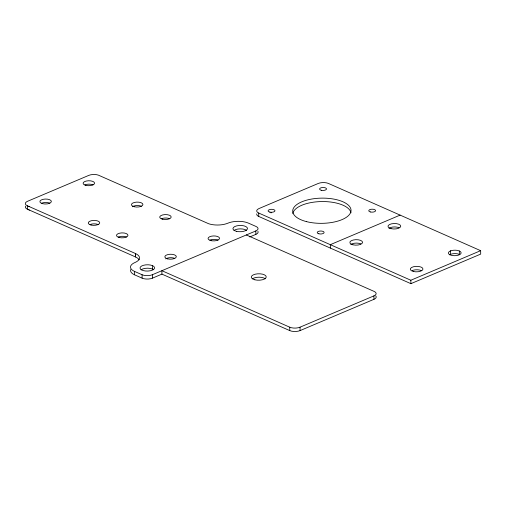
<?xml version="1.0" encoding="UTF-8"?>
<svg xmlns="http://www.w3.org/2000/svg" width="506" height="506" viewBox="0 0 506 506"><rect width="100%" height="100%" fill="white"/><g stroke="black" fill="none" stroke-linecap="round" stroke-linejoin="round"><path stroke-width="0.76" d="M449.67 254.796L450.814 254.259A6.357 2.745 -0.8 0 1 458.556 254.094L459.758 254.581M139.169 259.818A14.579 6.3 -0.8 0 0 136.772 257.611L135.551 256.991L135.5 253.576L136.721 254.195A14.579 6.3 -0.8 0 1 136.304 261.868L135.013 262.487A14.585 6.3 -0.8 0 0 134.526 271.406L142.078 274.733A7.293 3.15 -0.8 0 0 152.388 274.726L255.815 230.945A7.293 3.15 -0.8 0 0 256.061 226.486L248.509 223.152A14.585 6.3 -0.8 0 0 227.896 223.178L226.422 223.722A14.585 6.3 -0.8 0 1 208.674 223.741L98.335 175.12A7.293 3.15 -0.8 0 0 88.727 175.405L27.558 201.287A7.293 3.15 -0.8 0 0 27.311 205.746L27.362 209.168L135.595 256.978L135.551 253.557L27.311 205.746M130.719 269.546A14.585 6.3 -0.8 0 0 134.577 274.821L142.123 278.155A7.293 3.15 -0.8 0 0 152.439 278.148L161.933 274.125L289.774 330.608A7.293 3.15 -0.8 0 0 300.083 330.595L373.959 299.312A7.293 3.15 -0.8 0 0 375.724 295.871M249.755 236.941L255.865 234.367A7.293 3.15 -0.8 0 0 257.915 231.318M400.119 215.107L330.317 244.67L330.367 248.092M161.933 274.125L161.888 270.704L289.729 327.192A7.293 3.15 -0.8 0 0 300.039 327.18L373.909 295.89A7.293 3.15 -0.8 0 0 374.155 291.431L246.321 234.955M480.649 250.679L328.508 183.476A7.293 3.15 -0.8 0 0 318.198 183.482L258.945 208.58A7.293 3.15 -0.8 0 0 258.705 213.039L410.847 280.242L480.649 250.679L480.7 254.101L410.897 283.664L258.749 216.46A7.293 3.15 -0.8 0 1 256.82 213.823M28.747 206.378L29.361 206.688M28.798 209.8L29.411 210.11M152.584 265.694L152.477 265.637A7.293 3.15 -0.8 0 0 140.466 266.921A7.293 3.15 -0.8 0 0 147.954 271.058A7.293 3.15 -0.8 0 0 153.634 266.276L152.584 265.694L152.629 269.116L153.685 269.698M152.629 269.116L152.521 269.059A7.293 3.15 -0.7 0 0 141.047 269.837M459.322 251.001L459.372 254.423M450.397 251.014L450.448 254.436M410.847 280.242L410.897 283.664M373.909 295.89L373.959 299.312M300.039 327.18L300.083 330.595M289.729 327.192L289.774 330.608M258.705 213.039L258.749 216.46M255.815 230.945L255.865 234.367M152.388 274.726L152.432 278.148M142.078 274.733L142.123 278.155M134.526 271.406L134.577 274.821M252.443 278.812A7.463 3.226 -0.8 0 1 265.365 278.8M41.713 203.191A5.743 2.479 -0.8 0 1 49.828 203.184M90.062 224.55A5.743 2.479 -0.8 0 1 98.177 224.544M132.332 206.764A5.743 2.479 -0.8 0 1 141.395 206.239M118.322 237.036A5.743 2.479 -0.8 0 1 126.437 237.023M161.534 218.731A5.743 2.479 -0.8 0 1 169.649 218.725M209.882 240.091A5.743 2.479 -0.8 0 1 217.997 240.078M84.926 184.892A5.743 2.479 -0.8 0 1 93.041 184.88M234.019 230.439A7.286 3.15 -0.8 0 1 246.637 230.426M165.728 258.908A5.743 2.479 -0.8 0 1 174.785 258.383M27.362 209.168A7.293 3.15 -0.8 0 1 25.642 206.125M292.822 213.532A29.171 12.606 -0.8 0 1 321.835 201.552A29.171 12.606 -0.8 0 1 350.987 212.811M270.767 212.779A3.447 1.486 -0.8 0 1 271.659 212.722M388.975 228.307A6.357 2.745 -0.8 0 1 399.006 227.732M412.27 270.577A6.357 2.745 -0.8 0 1 421.264 270.565M350.829 244.468A6.357 2.745 -0.8 0 1 360.86 243.886M450.77 250.843L449.625 251.374A6.357 2.745 -0.8 0 0 449.802 254.714L451.004 255.201A6.357 2.745 -0.8 0 0 459.353 254.784A6.357 2.745 -0.8 0 0 459.707 251.159L458.512 250.679A6.357 2.745 -0.8 0 0 450.77 250.843M211.584 240.711L210.812 240.571A5.743 2.479 -0.8 0 1 209.832 236.669A5.743 2.479 -0.8 0 1 218.839 237.175L219.376 237.769A5.743 2.479 -0.8 0 1 212.178 240.818L211.584 240.711M42.637 203.678A5.743 2.479 -0.8 0 0 51.365 201.521A5.743 2.479 -0.8 0 0 42.877 199.377A5.743 2.479 -0.8 0 0 42.637 203.678M90.991 225.031A5.743 2.479 -0.8 0 0 99.72 222.874A5.743 2.479 -0.8 0 0 91.225 220.736A5.743 2.479 -0.8 0 0 90.991 225.031M134.204 206.733A5.743 2.479 -0.8 0 0 142.932 204.576A5.743 2.479 -0.8 0 0 134.438 202.432A5.743 2.479 -0.8 0 0 134.204 206.733M119.245 237.516A5.743 2.479 -0.8 0 0 127.974 235.36A5.743 2.479 -0.8 0 0 119.486 233.215A5.743 2.479 -0.8 0 0 119.245 237.516M162.458 219.212A5.743 2.479 -0.8 0 0 171.186 217.055A5.743 2.479 -0.8 0 0 162.698 214.917A5.743 2.479 -0.8 0 0 162.458 219.212M85.849 185.373A5.743 2.479 -0.8 0 0 94.578 183.216A5.743 2.479 -0.8 0 0 86.09 181.078A5.743 2.479 -0.8 0 0 85.849 185.373M236.403 231.318A7.286 3.15 -0.8 0 0 247.478 228.579A7.286 3.15 -0.8 0 0 236.7 225.866A7.286 3.15 -0.8 0 0 236.403 231.318M254.885 279.799A7.463 3.226 -0.8 0 0 266.232 276.991A7.463 3.226 -0.8 0 0 255.188 274.208A7.463 3.226 -0.8 0 0 254.885 279.799M167.6 258.876A5.743 2.479 -0.8 0 0 176.328 256.713A5.743 2.479 -0.8 0 0 167.834 254.575A5.743 2.479 -0.8 0 0 167.6 258.876M370.398 211.957A3.422 1.48 -0.8 0 0 375.597 210.667A3.422 1.48 -0.8 0 0 370.537 209.395A3.422 1.48 -0.8 0 0 370.398 211.957M321.259 190.262A3.447 1.486 -0.8 0 0 326.497 188.966A3.447 1.486 -0.8 0 0 321.399 187.682A3.447 1.486 -0.8 0 0 321.259 190.262M318.881 233.797A3.447 1.486 -0.8 0 0 324.118 232.501A3.447 1.486 -0.8 0 0 319.02 231.217A3.447 1.486 -0.8 0 0 318.881 233.797M306.687 221.672A29.171 12.606 -0.8 0 0 351.025 210.705A29.171 12.606 -0.8 0 0 307.876 199.832A29.171 12.606 -0.8 0 0 306.687 221.672M269.736 212.084A3.447 1.486 -0.8 0 0 274.973 210.793A3.447 1.486 -0.8 0 0 269.875 209.509A3.447 1.486 -0.8 0 0 269.736 212.084M391.049 228.642A6.357 2.745 -0.8 0 0 400.714 226.252A6.357 2.745 -0.8 0 0 391.309 223.88A6.357 2.745 -0.8 0 0 391.049 228.642M352.903 244.796A6.357 2.745 -0.8 0 0 362.568 242.406A6.357 2.745 -0.8 0 0 353.163 240.034A6.357 2.745 -0.8 0 0 352.903 244.796M413.301 271.475A6.357 2.745 -0.8 0 0 422.972 269.084A6.357 2.745 -0.8 0 0 413.566 266.719A6.357 2.745 -0.8 0 0 413.301 271.475"/></g></svg>
